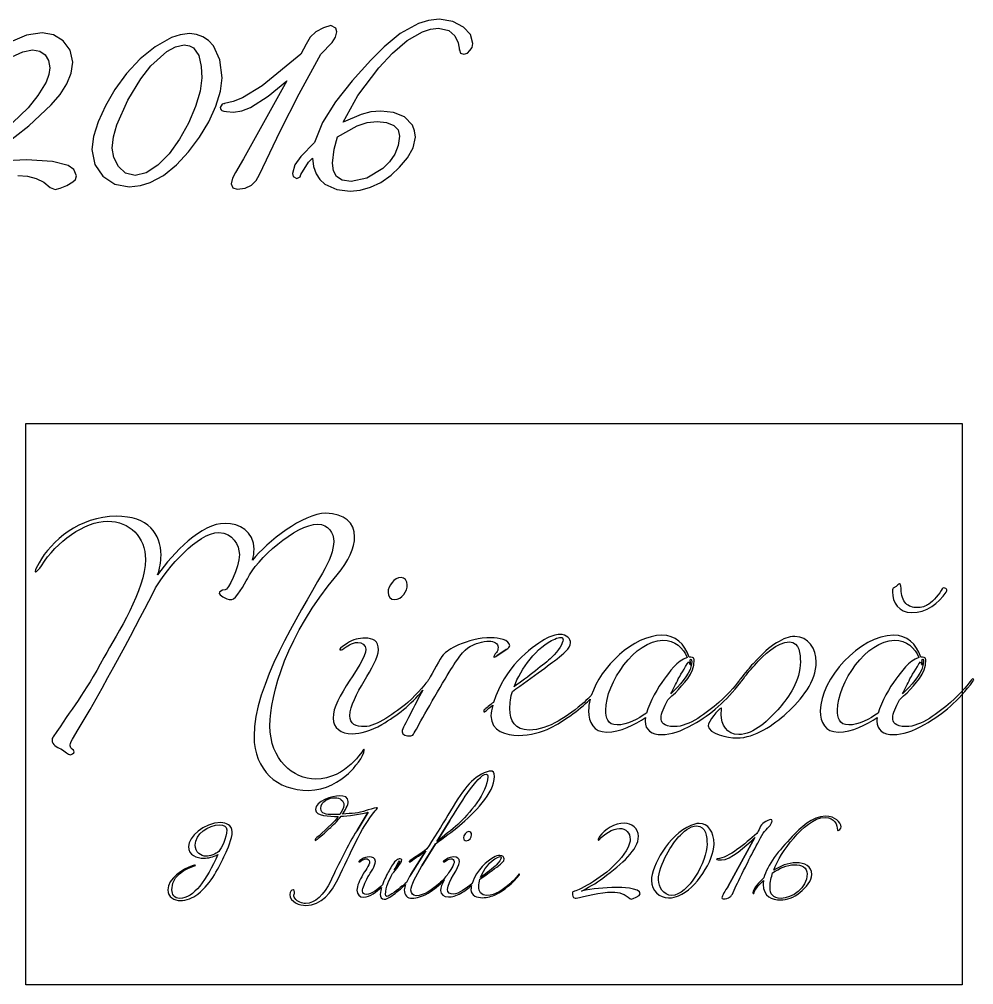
# Model space of a CAD drawing. Extents: x 22 to 207, y 150 to 255.
# Drawn here: x 101.6 to 152.4, y 181.3 to 232.8 of the extents above; entities that cross this region are included whole.
import ezdxf

# ---------------------------------------------------------------- set-up
doc = ezdxf.new("R2010")
doc.units = 0
doc.layers.add('Layer_1', color=7, linetype='CONTINUOUS')

msp = doc.modelspace()

# ---------------------------------------------------------------- linework, layer by layer
at = {"layer": 'Layer_1', "color": 7}
for points in [[(123.950676, 232.76909), (123.387335, 232.711762), (122.852657, 232.553562), (121.874799, 232.013372), (121.026479, 231.306162), (120.315965, 230.591237), (119.309444, 229.49046), (118.424743, 228.377006), (117.731867, 227.274576), (117.301368, 226.209077), (116.574866, 225.45832), (116.262325, 225.009079), (116.130036, 224.541649), (116.167518, 224.38731), (116.360442, 224.274861), (116.534077, 224.370772), (116.584786, 224.495898), (116.993789, 225.145782), (117.205455, 225.366818), (117.258925, 224.916476), (117.392317, 224.535586), (117.595165, 224.224702), (117.85534, 223.98437), (118.50026, 223.691674), (119.204161, 223.609545), (119.735535, 223.659154), (120.286199, 223.812392), (120.84072, 224.077526), (121.385322, 224.462827), (121.385322, 224.463377), (121.841728, 224.889465), (122.255139, 225.381703), (122.562716, 225.917482), (122.685088, 226.481376), (122.643194, 226.829192), (122.525234, 227.128503), (122.105759, 227.570576), (121.521471, 227.805396), (120.847886, 227.874848), (120.308799, 227.828547), (119.795064, 227.701214), (118.839257, 227.280638), (119.612063, 228.702773), (120.739848, 230.18885), (121.460285, 230.958346), (122.238603, 231.631381), (123.060466, 232.108182), (123.483799, 232.242127), (123.913745, 232.289532), (124.466062, 232.176533), (124.783562, 231.893207), (124.957747, 231.511767), (125.032714, 231.116546), (125.03161, 231.134735), (125.096654, 230.969923), (125.262019, 230.904879), (125.456597, 230.972677), (125.595504, 231.102215), (125.704645, 231.273092), (125.750947, 231.485859), (125.615347, 231.950535), (125.243827, 232.358984), (124.680486, 232.654437), (123.950676, 232.76909), (123.950676, 232.76909)], [(118.184964, 232.436155), (117.790846, 232.317644), (117.382397, 232.102119), (117.377986, 232.099912), (117.070409, 231.809974), (116.866458, 231.448927), (116.580928, 230.906533), (114.519383, 229.227531), (113.466564, 228.584812), (112.972675, 228.381415), (112.515715, 228.280543), (112.533907, 228.281093), (112.38563, 228.244715), (112.284758, 228.068876), (112.302948, 227.990605), (112.33216, 227.947608), (112.372953, 227.915088), (112.413742, 227.896345), (112.472171, 227.879257), (112.618243, 227.852248), (112.995273, 227.820278), (113.435694, 227.886975), (113.893202, 228.068876), (114.840743, 228.677418), (115.827968, 229.495972), (113.525543, 225.328233), (113.100005, 224.608897), (112.929678, 224.301319), (112.856919, 224.005869), (112.955036, 223.786484), (113.179931, 223.72034), (113.61098, 223.771049), (113.94998, 223.924841), (114.198575, 224.173436), (114.374414, 224.490386), (114.374964, 224.490936), (115.478498, 226.807695), (115.479048, 226.808799), (116.486672, 228.798686), (117.645877, 230.90543), (118.243945, 231.537675), (118.422539, 231.823755), (118.489236, 232.094951), (118.440177, 232.304414), (118.185517, 232.436155), (118.184964, 232.436155), (118.184964, 232.436155)], [(100.617734, 225.954414), (102.071289, 227.097083), (103.272937, 228.212742), (103.743125, 228.76947), (104.103619, 229.332814), (104.334578, 229.904424), (104.41616, 230.488711), (104.277253, 231.125365), (103.909041, 231.618151), (103.386489, 231.935651), (102.782356, 232.04865), (102.782356, 232.04865)], [(102.782356, 232.04865), (101.95884, 231.927935), (101.200368, 231.603269)], [(110.637726, 232.011718), (110.145491, 231.946674), (109.689635, 231.797847), (109.683019, 231.79509), (108.810998, 231.310574), (108.010082, 230.655731), (107.2924, 229.879066), (106.67063, 229.030746), (106.158549, 228.158724), (105.771047, 227.3082), (105.525756, 226.519961), (105.439766, 225.834249), (105.599619, 225.038295), (106.030669, 224.403295), (106.662361, 223.982716), (107.424141, 223.831132), (108.038745, 223.904444), (108.541453, 224.064848), (108.542006, 224.064848), (109.263547, 224.447942), (109.954771, 225.007425), (110.597487, 225.699203), (111.174059, 226.478619), (111.665743, 227.303238), (112.047734, 228.132816), (112.295229, 228.929874), (112.382873, 229.65748), (112.264362, 230.613838), (111.917647, 231.355772), (111.663536, 231.633585), (111.359817, 231.839187), (111.015859, 231.967621), (110.637726, 232.011718), (110.637726, 232.011718)], [(101.176116, 230.773688), (101.751034, 231.041029), (102.265316, 231.144658), (102.659437, 231.070795), (102.947721, 230.870152), (103.132379, 230.565329), (103.198524, 230.174519), (103.148915, 229.818434), (102.995676, 229.423763), (102.565177, 228.713799), (102.040422, 228.049033), (100.795226, 226.865574)], [(110.361016, 231.40373), (110.650404, 231.361286), (110.860967, 231.24608), (111.139331, 230.83267), (111.266661, 230.251137), (111.294223, 229.65748), (111.208233, 228.944205), (110.96625, 228.113524), (110.593629, 227.234336), (110.114072, 226.376646), (109.555689, 225.606047), (108.948801, 224.987032), (108.33089, 224.582991), (107.738333, 224.440226), (107.239483, 224.570314), (106.860797, 224.914269), (106.614956, 225.394931), (106.528416, 225.908112), (106.59401, 226.503976), (106.772052, 227.14945), (107.352482, 228.459686), (108.041502, 229.588025), (108.58445, 230.29303), (109.440486, 231.046541), (109.903508, 231.304509), (110.361016, 231.40373), (110.361016, 231.40373)], [(120.645039, 227.321981), (121.152158, 227.266857), (121.52974, 227.113068), (121.759046, 226.877148), (121.836767, 226.537047), (121.77062, 226.034892), (121.585411, 225.575177), (121.303189, 225.165075), (120.945453, 224.810643), (120.099336, 224.306281), (119.259835, 224.126584), (118.774766, 224.198794), (118.483174, 224.391718), (118.323871, 224.688825), (118.271507, 225.096173), (118.350882, 225.854645), (118.52341, 226.512796), (119.586705, 227.094326), (120.116975, 227.261895), (120.645039, 227.321981), (120.645039, 227.321981)], [(101.489205, 224.440226), (102.006245, 224.401091), (102.469267, 224.28313), (102.872757, 224.086895), (103.2101, 223.811289), (103.212305, 223.808534), (103.484053, 223.701597), (103.753048, 223.763884), (104.096453, 223.906098), (104.42498, 224.106188), (104.557822, 224.237379), (104.619007, 224.430303), (104.478447, 224.769853), (104.173624, 224.974905), (103.3468, 225.185468), (101.951124, 225.270355), (100.545525, 225.210273)]]:
    msp.add_lwpolyline(points, dxfattribs=at)
at = {"layer": 'Layer_1', "color": 1}
msp.add_lwpolyline([(101.911195, 211.223238), (151.826375, 211.223238), (151.826375, 181.30806), (101.911195, 181.30806), (101.911195, 211.223238)], close=True, dxfattribs=at)
at = {"layer": 'Layer_1', "color": 7}
for points in [[(117.905499, 206.436983), (117.905499, 206.436983)], [(121.918897, 203.018346), (121.918897, 203.018346)], [(148.491883, 202.683207), (148.491883, 202.683207)], [(126.734322, 199.800336), (126.734313, 199.800347)], [(130.379504, 199.97949), (130.379501, 199.979496)], [(130.424149, 199.822953), (130.424149, 199.822953)], [(148.178794, 199.934298), (148.178794, 199.934298)], [(127.024813, 198.839566), (127.516498, 199.174705)], [(135.872361, 199.666401), (135.872361, 199.666401)], [(148.223441, 199.666401), (148.223441, 199.666401)], [(137.391521, 198.66099), (137.39151, 198.660985)], [(149.743129, 198.66099), (149.743143, 198.660985)], [(136.497997, 197.007337), (136.296804, 196.806144)], [(148.849066, 197.007337), (148.647872, 196.806144)], [(126.452644, 192.529269), (126.452644, 192.529269)], [(126.686352, 192.697951), (126.686358, 192.697942)], [(118.412618, 191.276358), (118.412618, 191.276358)], [(118.646332, 191.378884), (118.646332, 191.378884)], [(120.170993, 190.499699), (119.572374, 189.527356)], [(112.314522, 189.947932), (112.314522, 189.94793)], [(123.82445, 188.938105), (124.526147, 190.060378)], [(133.833413, 189.919823), (133.833416, 189.91982)], [(137.811535, 189.901645), (137.811535, 189.901645)], [(141.633112, 190.116605), (141.633112, 190.116602)], [(144.55289, 190.284725), (144.552899, 190.284722)], [(112.25885, 189.826678), (112.25885, 189.826678)], [(125.53873, 189.471146), (125.53873, 189.471146)], [(137.670977, 189.770454), (137.670977, 189.770454)], [(140.782034, 189.153079), (139.35108, 186.562919)], [(123.235215, 188.442562), (122.440361, 187.179727)], [(123.029591, 187.638347), (123.758847, 188.816295)], [(121.840625, 187.909551), (121.840625, 187.909551)], [(127.198989, 188.133898), (127.198989, 188.133898)], [(142.878858, 187.703399), (142.878858, 187.703399)]]:
    msp.add_lwpolyline(points, close=True, dxfattribs=at)
for points in [[(117.905499, 206.436983), (116.721162, 206.436983), (114.776738, 204.917688), (113.994627, 203.934465)], [(119.447248, 205.185725), (119.447248, 205.923141), (118.911068, 206.436983), (117.905499, 206.436983)], [(106.732366, 206.28099), (104.765918, 206.28099), (103.268884, 204.940167), (102.620851, 203.800519)], [(102.754791, 203.643976), (103.536902, 204.917696), (105.03395, 206.012549), (106.285324, 206.012549)], [(106.285324, 206.012549), (107.447314, 206.012549), (108.29671, 205.163452), (108.29671, 203.979115)], [(109.123536, 204.202909), (109.123536, 205.342553), (108.453005, 206.28099), (106.732366, 206.28099)], [(112.542173, 205.901201), (111.268454, 205.901201), (109.771194, 204.336629), (108.944393, 203.152292)], [(114.083925, 204.515448), (114.083925, 205.476324), (113.301935, 205.901201), (112.542173, 205.901201)], [(113.72673, 202.951098), (114.195995, 203.979014), (116.318513, 205.856003), (117.480506, 205.856003)], [(117.480506, 205.856003), (118.0615, 205.856003), (118.32993, 205.364457), (118.32993, 204.939882)], [(108.833042, 202.459414), (109.481075, 203.532022), (111.067384, 205.409519), (112.207029, 205.409519)], [(112.207029, 205.409519), (112.966791, 205.409519), (113.2794, 204.716824), (113.301743, 204.247557)], [(118.32993, 204.939882), (118.32993, 204.492963), (118.106235, 203.889623), (117.726347, 203.24159)], [(118.508529, 203.152292), (119.134218, 203.889707), (119.447248, 204.604729), (119.447248, 205.185725)], [(113.994627, 203.934465), (114.061666, 204.157926), (114.083922, 204.33668), (114.083925, 204.515448)], [(102.620851, 203.800519), (102.486776, 203.554715), (102.419658, 203.420521), (102.419658, 203.353485)], [(108.29671, 203.979115), (108.29671, 202.325513), (106.799199, 200.068698), (106.08413, 198.750285)], [(108.944393, 203.152292), (109.056122, 203.487481), (109.123536, 203.845373), (109.123536, 204.202909)], [(113.301743, 204.247557), (113.301743, 203.487795), (112.676243, 202.348068), (112.542168, 202.348068)], [(102.419658, 203.353485), (102.419658, 203.331133), (102.419381, 203.308838), (102.4417, 203.308838)], [(102.4417, 203.308838), (102.486392, 203.308838), (102.620716, 203.442862), (102.754791, 203.643976)], [(112.899907, 201.833786), (113.101021, 201.833786), (113.615002, 202.705294), (113.72673, 202.951098)], [(117.726347, 203.24159), (116.430284, 200.962301), (114.083919, 197.27513), (114.083919, 194.548925)], [(114.933346, 195.107855), (114.933346, 196.761457), (115.827011, 200.001509), (118.508529, 203.152292)], [(121.918897, 203.018346), (121.56136, 203.018346), (121.226021, 202.549019), (121.226021, 202.236173)], [(122.254035, 202.615959), (122.254035, 202.83942), (122.097665, 203.018346), (121.918897, 203.018346)], [(104.408436, 194.39293), (106.017345, 197.052101), (108.006241, 200.828158), (108.833042, 202.459414)], [(112.542168, 202.348068), (112.341053, 202.348068), (112.229629, 202.258308), (112.229629, 202.168925)], [(121.583758, 201.833786), (121.96364, 201.833786), (122.254035, 202.303116), (122.254035, 202.615959)], [(148.156744, 202.437366), (148.112051, 202.415014), (148.111546, 202.32581), (148.111546, 202.25877)], [(148.111546, 202.25877), (148.111546, 201.677777), (148.469183, 201.141458), (149.139563, 201.141458)], [(148.491883, 202.683207), (148.44719, 202.683207), (148.424894, 202.593788), (148.156744, 202.437366)], [(148.581181, 202.370118), (148.581181, 202.437155), (148.581265, 202.683207), (148.491883, 202.683207)], [(148.827022, 201.63259), (148.6706, 201.789012), (148.581181, 202.079619), (148.581181, 202.370118)], [(150.77116, 202.414766), (150.637085, 202.168962), (150.301486, 201.744364), (150.055682, 201.587942)], [(150.860455, 202.459414), (150.815762, 202.459414), (150.793506, 202.459459), (150.77116, 202.414766)], [(151.017001, 202.348068), (151.017001, 202.415105), (150.927491, 202.459414), (150.860455, 202.459414)], [(150.972353, 202.236173), (151.017046, 202.303212), (151.017001, 202.325722), (151.017001, 202.348068)], [(112.229629, 202.168925), (112.229629, 202.101883), (112.520024, 201.833786), (112.899907, 201.833786)], [(121.226021, 202.236173), (121.226021, 201.990369), (121.360297, 201.833783), (121.583758, 201.833786)], [(149.139563, 201.141458), (149.944018, 201.141458), (150.570128, 201.632833), (150.972353, 202.236173)], [(149.430051, 201.409349), (149.206593, 201.409349), (148.983443, 201.476168), (148.827022, 201.63259)], [(150.055682, 201.587942), (149.89926, 201.476213), (149.653512, 201.409349), (149.430051, 201.409349)], [(119.997364, 199.778297), (119.684518, 199.778297), (119.349142, 199.710967), (119.058645, 199.509855)], [(120.712289, 199.152669), (120.712289, 199.644281), (120.444283, 199.778297), (119.997364, 199.778297)], [(126.734313, 199.800347), (126.063934, 199.800347), (125.505329, 199.644018), (124.991371, 199.420558)], [(127.717691, 199.375899), (127.717691, 199.688745), (127.091858, 199.800336), (126.734322, 199.800336)], [(129.575278, 199.711055), (128.793169, 199.24179), (127.452306, 198.258524), (126.848966, 196.359115)], [(127.943681, 197.185936), (128.301217, 198.146812), (129.150734, 199.331429), (130.11161, 199.733655)], [(130.379501, 199.979496), (130.15604, 199.979496), (129.888124, 199.889823), (129.575278, 199.711055)], [(130.558094, 199.689007), (130.558094, 199.510239), (130.334698, 199.152514), (129.932464, 198.750285)], [(130.11161, 199.733655), (130.245685, 199.800694), (130.357112, 199.82295), (130.424149, 199.822953)], [(130.960484, 199.532456), (130.960484, 199.733567), (130.759383, 199.97949), (130.379504, 199.97949)], [(130.424149, 199.822953), (130.513534, 199.822953), (130.558094, 199.77839), (130.558094, 199.689007)], [(135.827716, 199.934292), (134.297558, 199.934292), (132.564271, 198.25842), (132.063467, 196.727319)], [(137.280167, 198.77233), (137.034363, 199.487402), (136.542786, 199.934292), (135.827716, 199.934292)], [(142.916896, 199.867595), (142.55936, 199.867595), (142.313962, 199.755914), (141.93408, 199.532456)], [(144.056808, 198.504439), (144.056808, 199.219508), (143.631968, 199.867595), (142.916896, 199.867595)], [(148.178794, 199.934298), (146.36877, 199.934298), (144.268472, 197.588027), (144.268472, 195.912078)], [(149.631245, 198.772335), (149.385441, 199.487408), (148.893866, 199.934298), (148.178794, 199.934298)], [(118.656258, 199.197317), (118.656258, 199.174965), (118.656216, 199.152664), (118.700906, 199.152669)], [(119.058645, 199.509855), (118.92457, 199.42047), (118.656258, 199.242007), (118.656258, 199.197317)], [(118.700906, 199.152669), (118.723258, 199.152669), (118.745511, 199.152393), (118.790204, 199.174711)], [(118.790204, 199.174711), (119.058354, 199.353479), (119.281835, 199.554497), (119.617024, 199.554497)], [(120.042011, 199.197311), (120.042011, 198.817429), (119.460744, 197.945893), (119.19259, 197.543664)], [(119.617024, 199.554497), (119.818139, 199.554497), (120.042011, 199.398423), (120.042011, 199.197311)], [(124.991371, 199.420558), (124.566796, 199.24179), (124.298625, 199.040647), (124.164547, 198.884225)], [(124.656235, 198.235992), (124.835003, 198.504145), (125.237121, 199.174536), (125.617004, 199.353304)], [(125.617004, 199.353304), (125.840465, 199.465033), (126.287231, 199.621745), (126.622421, 199.621745)], [(126.622421, 199.621745), (126.868228, 199.621745), (127.092055, 199.510067), (127.092055, 199.286606)], [(127.092055, 199.286606), (127.092055, 199.197224), (127.069788, 199.085201), (127.00276, 199.018165)], [(127.516498, 199.174705), (127.650573, 199.264088), (127.717691, 199.308862), (127.717691, 199.375899)], [(130.245558, 198.683032), (130.536058, 198.928836), (130.960484, 199.21961), (130.960484, 199.532456)], [(132.83296, 195.934673), (132.83296, 197.409507), (134.397527, 199.666401), (135.872361, 199.666401)], [(135.872361, 199.666401), (136.520397, 199.666401), (136.967155, 199.264237), (137.168269, 198.75028)], [(141.93408, 199.532456), (141.531851, 199.286649), (141.240919, 199.018484), (140.682269, 198.415141)], [(140.772117, 198.347893), (141.263728, 198.884194), (141.956025, 199.577103), (142.626405, 199.577103)], [(142.626405, 199.577103), (143.162709, 199.577103), (143.207384, 198.884572), (143.207384, 198.527039)], [(145.184591, 195.934673), (145.184591, 197.409507), (146.748604, 199.666401), (148.223441, 199.666401)], [(148.223441, 199.666401), (148.871474, 199.666401), (149.318235, 199.264237), (149.519349, 198.75028)], [(106.08413, 198.750285), (104.989176, 196.739147), (104.385988, 196.046402), (103.380419, 194.526875)], [(119.19259, 195.644181), (119.19259, 196.672097), (120.712289, 198.370553), (120.712289, 199.152669)], [(124.164547, 198.884225), (124.03332, 198.752998), (123.566188, 197.88425), (123.399463, 197.574539)], [(127.00276, 199.018165), (126.913375, 198.906433), (126.868261, 198.817271), (126.868261, 198.794924)], [(126.868261, 198.794924), (126.868261, 198.772572), (126.868504, 198.772318), (126.890867, 198.772318)], [(126.890867, 198.772318), (126.913219, 198.772318), (126.957774, 198.794868), (127.024813, 198.839566)], [(127.854385, 196.940089), (128.859955, 197.655162), (130.200868, 198.638339), (130.245558, 198.683032)], [(129.932464, 198.750285), (129.597274, 198.415096), (128.658753, 197.699897), (127.943681, 197.185936)], [(137.168269, 198.75028), (136.654311, 198.571512), (136.207209, 197.968202), (135.939059, 197.58832)], [(137.548058, 198.616334), (137.548058, 198.772756), (137.391896, 198.77233), (137.280167, 198.77233)], [(137.324823, 198.61634), (137.347175, 198.638692), (137.369177, 198.66099), (137.391521, 198.66099)], [(137.39151, 198.660985), (137.413862, 198.660985), (137.414116, 198.571729), (137.414116, 198.527039)], [(149.519349, 198.75028), (149.005392, 198.571512), (148.558843, 197.968202), (148.290689, 197.58832)], [(149.899686, 198.61634), (149.899686, 198.772762), (149.742974, 198.772335), (149.631245, 198.772335)], [(149.675881, 198.61634), (149.698233, 198.638692), (149.720785, 198.66099), (149.743129, 198.66099)], [(149.743143, 198.660985), (149.765495, 198.660985), (149.765185, 198.571729), (149.765185, 198.527039)], [(122.823994, 195.085246), (123.136838, 195.666243), (124.298699, 197.699688), (124.656235, 198.235992)], [(137.414116, 198.527039), (137.414116, 197.968389), (136.900223, 197.43191), (136.497997, 197.007337)], [(136.542642, 196.873392), (136.967217, 197.320313), (137.548058, 197.878916), (137.548058, 198.616334)], [(136.69919, 197.610367), (136.74388, 197.677406), (137.056455, 198.236539), (137.25757, 198.527039)], [(137.25757, 198.527039), (137.279922, 198.482346), (137.324521, 198.347893), (137.346868, 198.347893)], [(137.369474, 198.370499), (137.369474, 198.459884), (137.347178, 198.549301), (137.324823, 198.61634)], [(137.346868, 198.347893), (137.36922, 198.347893), (137.369474, 198.348136), (137.369474, 198.370499)], [(140.682269, 198.415141), (140.491108, 198.202743), (140.275846, 197.943457), (140.005926, 197.592728)], [(140.079239, 197.499022), (140.325043, 197.834212), (140.48162, 198.035047), (140.772117, 198.347893)], [(143.207384, 198.527039), (143.207384, 197.52147), (142.581938, 196.627523), (142.112673, 196.091219)], [(142.470412, 195.778127), (143.274867, 196.493199), (144.056808, 197.49887), (144.056808, 198.504439)], [(149.765185, 198.527039), (149.765185, 197.968389), (149.251292, 197.43191), (148.849066, 197.007337)], [(148.893719, 196.873398), (149.318291, 197.320319), (149.899689, 197.878921), (149.899686, 198.61634)], [(149.050259, 197.610367), (149.094949, 197.677406), (149.408078, 198.236539), (149.609192, 198.527039)], [(149.609192, 198.527039), (149.631544, 198.482346), (149.676141, 198.347893), (149.698487, 198.347893)], [(149.720529, 198.370499), (149.720529, 198.459884), (149.698233, 198.549301), (149.675881, 198.61634)], [(149.698487, 198.347893), (149.720839, 198.347893), (149.720529, 198.348136), (149.720529, 198.370499)], [(136.296804, 196.806144), (136.430879, 197.051948), (136.565112, 197.342217), (136.69919, 197.610367)], [(148.647872, 196.806144), (148.781948, 197.051948), (148.916181, 197.342217), (149.050259, 197.610367)], [(152.402204, 197.610373), (152.379852, 197.610373), (152.357602, 197.610655), (152.312909, 197.543675)], [(152.446855, 197.565725), (152.446855, 197.588077), (152.424531, 197.610373), (152.402204, 197.610373)], [(119.19259, 197.543664), (118.656289, 196.716863), (118.298519, 196.091227), (118.298519, 195.51023)], [(123.371353, 197.54367), (123.281971, 197.409594), (122.857635, 196.873067), (122.276639, 196.35911)], [(123.399463, 197.574539), (123.390347, 197.564944), (123.383178, 197.561416), (123.371353, 197.54367)], [(135.939059, 197.58832), (135.626215, 197.163748), (135.179658, 196.403814), (135.00089, 195.778127)], [(137.480802, 195.175103), (138.489196, 195.76699), (139.21841, 196.383214), (140.026314, 197.440049)], [(139.961279, 197.54367), (139.871896, 197.409594), (139.447558, 196.873067), (138.866567, 196.35911)], [(140.005926, 197.592728), (139.993395, 197.583246), (139.97999, 197.571759), (139.961279, 197.54367)], [(140.026314, 197.440049), (140.027443, 197.440613), (140.029136, 197.443746), (140.03018, 197.444452)], [(140.03018, 197.444452), (140.043501, 197.453398), (140.058544, 197.467989), (140.079239, 197.499022)], [(148.290689, 197.58832), (147.977846, 197.163748), (147.530738, 196.403814), (147.35197, 195.778127)], [(149.832447, 195.175103), (150.860362, 195.778443), (151.598012, 196.404073), (152.424813, 197.499028)], [(152.312909, 197.543675), (152.223526, 197.4096), (151.798638, 196.873073), (151.217644, 196.359115)], [(152.424813, 197.499028), (152.447165, 197.543718), (152.446855, 197.543379), (152.446855, 197.565725)], [(120.890885, 195.175091), (121.751494, 195.680235), (122.408425, 196.204717), (123.08472, 197.003474)], [(123.08472, 197.003474), (122.850656, 196.578269), (122.618765, 196.15094), (122.39901, 195.711427)], [(127.72044, 196.023971), (127.72044, 196.314471), (127.765, 196.649593), (127.854385, 196.940089)], [(132.063467, 196.727319), (131.94444, 196.607177), (131.814962, 196.482559), (131.675412, 196.35911)], [(136.140255, 196.493055), (136.319023, 196.671823), (136.408566, 196.739317), (136.542642, 196.873392)], [(148.491883, 196.493061), (148.670651, 196.671829), (148.759641, 196.739322), (148.893719, 196.873398)], [(122.276639, 196.35911), (121.628606, 195.800462), (120.578104, 195.063202), (119.974764, 195.063202)], [(126.848966, 196.359115), (126.670198, 196.22504), (126.446667, 196.046111), (126.357284, 195.956728)], [(126.357284, 195.845381), (126.379636, 195.845381), (126.647897, 196.09084), (126.804318, 196.202569)], [(126.804318, 196.202569), (126.759626, 196.001458), (126.71502, 195.822955), (126.71502, 195.644187)], [(131.675412, 196.35911), (130.870957, 195.666387), (129.798719, 194.884609), (128.748457, 194.884609)], [(129.887816, 194.995959), (130.599502, 195.359371), (131.340276, 195.889447), (132.002279, 196.525581)], [(132.002279, 196.525581), (131.94829, 196.315317), (131.916842, 196.108753), (131.916842, 195.912078)], [(135.782516, 195.532286), (135.782516, 195.778093), (135.939141, 196.113173), (136.140255, 196.493055)], [(138.866567, 196.35911), (138.218528, 195.800462), (137.280102, 195.063202), (136.497994, 195.063202)], [(142.112673, 196.091219), (141.531676, 195.420839), (140.727148, 194.638765), (139.922693, 194.638765)], [(148.134146, 195.532292), (148.134146, 195.778099), (148.290768, 196.113178), (148.491883, 196.493061)], [(151.217644, 196.359115), (150.569611, 195.800468), (149.63118, 195.063207), (148.849072, 195.063207)], [(119.974764, 195.063202), (119.505499, 195.063202), (119.19259, 195.19726), (119.19259, 195.644181)], [(122.39901, 195.711427), (122.175552, 195.264508), (121.974573, 194.951176), (121.974573, 194.794755)], [(126.357284, 195.956728), (126.334932, 195.934376), (126.334678, 195.912377), (126.334678, 195.890031)], [(126.334678, 195.890031), (126.334678, 195.867679), (126.334921, 195.845386), (126.357284, 195.845381)], [(126.71502, 195.644187), (126.71502, 194.817386), (127.519142, 194.594123), (128.189522, 194.594123)], [(128.748457, 194.884609), (127.988695, 194.884609), (127.72044, 195.375938), (127.72044, 196.023971)], [(131.916842, 195.912078), (131.916842, 195.286391), (132.184885, 194.772716), (132.877608, 194.772716)], [(133.436541, 195.1525), (132.922583, 195.1525), (132.83296, 195.55479), (132.83296, 195.934673)], [(132.877608, 194.772716), (133.615026, 194.772716), (134.375246, 195.175012), (134.956242, 195.554892)], [(135.00089, 195.778127), (134.553968, 195.48763), (133.972845, 195.1525), (133.436541, 195.1525)], [(134.956242, 195.554892), (134.93389, 195.487856), (134.933636, 195.420738), (134.933636, 195.353699)], [(138.983974, 196.046571), (138.849899, 196.046571), (138.291649, 195.308964), (138.291649, 195.107849)], [(139.00658, 196.001921), (139.00658, 196.046611), (138.983974, 196.046571), (138.983974, 196.046571)], [(138.983974, 195.711432), (138.983974, 195.867854), (139.00658, 195.934882), (139.00658, 196.001921)], [(139.922693, 194.638765), (139.27466, 194.638765), (138.983974, 195.175131), (138.983974, 195.711432)], [(139.810798, 194.459621), (140.816367, 194.459621), (141.777686, 195.174787), (142.470412, 195.778127)], [(144.268472, 195.912078), (144.268472, 195.286391), (144.536518, 194.772716), (145.229241, 194.772716)], [(145.787621, 195.1525), (145.273663, 195.1525), (145.184591, 195.55479), (145.184591, 195.934673)], [(145.229241, 194.772716), (145.96666, 194.772716), (146.726326, 195.175012), (147.307323, 195.554892)], [(147.35197, 195.778127), (146.905049, 195.48763), (146.323925, 195.1525), (145.787621, 195.1525)], [(147.307323, 195.554892), (147.284971, 195.487856), (147.285281, 195.420738), (147.285281, 195.353699)], [(117.369167, 192.269648), (116.162483, 192.269648), (114.933346, 193.297831), (114.933346, 195.107855)], [(118.298519, 195.51023), (118.298519, 194.996275), (118.700846, 194.68341), (119.326536, 194.68341)], [(119.326536, 194.68341), (119.751108, 194.68341), (120.309891, 194.839905), (120.890885, 195.175091)], [(122.37696, 194.571511), (122.578074, 194.571511), (122.578193, 194.638327), (122.823994, 195.085246)], [(134.933636, 195.353699), (134.933636, 194.884434), (135.269057, 194.63877), (135.827708, 194.63877)], [(136.497994, 195.063202), (135.872305, 195.063202), (135.782516, 195.308828), (135.782516, 195.532286)], [(135.827708, 194.63877), (136.274627, 194.63877), (136.855115, 194.81757), (137.480802, 195.175103)], [(138.291649, 195.107849), (138.314001, 194.683274), (139.34153, 194.459621), (139.810798, 194.459621)], [(147.285281, 195.353699), (147.285281, 194.884434), (147.620152, 194.63877), (148.178802, 194.63877)], [(148.849072, 195.063207), (148.223385, 195.063207), (148.134146, 195.308834), (148.134146, 195.532292)], [(148.178802, 194.63877), (148.625721, 194.63877), (149.20676, 194.81757), (149.832447, 195.175103)], [(103.380419, 194.526875), (103.335726, 194.459839), (103.313171, 194.415321), (103.313171, 194.348282)], [(114.083919, 194.548925), (114.083919, 192.738898), (115.312873, 191.666618), (116.988821, 191.666618)], [(121.974573, 194.794755), (121.974573, 194.59364), (122.242885, 194.571511), (122.37696, 194.571511)], [(128.189522, 194.594123), (128.792862, 194.594123), (129.418548, 194.772499), (129.887816, 194.995959)], [(103.313171, 194.348282), (103.313171, 194.102478), (103.559348, 193.968033), (103.782808, 193.878647)], [(104.27449, 194.03519), (104.27449, 194.102229), (104.296701, 194.214161), (104.408436, 194.39293)], [(104.497734, 193.722652), (104.497734, 193.856727), (104.27449, 193.878769), (104.27449, 194.03519)], [(103.782808, 193.878647), (104.028613, 193.744569), (104.185108, 193.566106), (104.27449, 193.566106)], [(104.27449, 193.566106), (104.341529, 193.566106), (104.497734, 193.655615), (104.497734, 193.722652)], [(119.938933, 193.856597), (119.89424, 193.856597), (119.022769, 192.269648), (117.369167, 192.269648)], [(119.112103, 192.560139), (119.424947, 192.850636), (119.960974, 193.499106), (119.960974, 193.81195)], [(119.960974, 193.81195), (119.960974, 193.834302), (119.961251, 193.856597), (119.938933, 193.856597)], [(116.988821, 191.666618), (117.927354, 191.666618), (118.642838, 192.157913), (119.112103, 192.560139)], [(126.508868, 192.66046), (125.657813, 192.351836), (125.189931, 191.65026), (124.413699, 190.340947)], [(124.526147, 190.060378), (124.946994, 190.752443), (126.022441, 192.529272), (126.452644, 192.529269)], [(126.452644, 192.529269), (126.518108, 192.529269), (126.54635, 192.473415), (126.54635, 192.379892)], [(126.686358, 192.697942), (126.667647, 192.697942), (126.574333, 192.688516), (126.508868, 192.66046)], [(126.901327, 192.408013), (126.901327, 192.613761), (126.817284, 192.697951), (126.686352, 192.697951)], [(126.54635, 192.379892), (126.54635, 191.575601), (125.507857, 190.359793), (124.946723, 189.854774)], [(125.031054, 189.789188), (125.788584, 190.434492), (126.901327, 191.510199), (126.901327, 192.408013)], [(118.646332, 191.378884), (118.272244, 191.378884), (117.355939, 191.098518), (117.355936, 190.640257)], [(117.645877, 190.696479), (117.645877, 191.107979), (118.103994, 191.276358), (118.412618, 191.276358)], [(118.412618, 191.276358), (118.665128, 191.276358), (118.870676, 191.117128), (118.870676, 190.873971)], [(119.104393, 191.079576), (119.104393, 191.30403), (118.898842, 191.378884), (118.646332, 191.378884)], [(118.805082, 190.397171), (118.926661, 190.593569), (119.104393, 190.892533), (119.104393, 191.079576)], [(117.355936, 190.640257), (117.355936, 190.294227), (118.085052, 190.284705), (118.571368, 190.275352)], [(118.281427, 190.378428), (117.935395, 190.378428), (117.645877, 190.415913), (117.645877, 190.696479)], [(118.543256, 186.908532), (119.263377, 188.367479), (119.740426, 189.611385), (120.544717, 190.574663)], [(118.870676, 190.873971), (118.870676, 190.714984), (118.758578, 190.556138), (118.655702, 190.387798)], [(118.730669, 190.294095), (118.983179, 190.294095), (119.881071, 190.406177), (120.170993, 190.499699)], [(120.067917, 190.593403), (119.65642, 190.434413), (119.300749, 190.443932), (118.805082, 190.397171)], [(120.619684, 190.733964), (120.507458, 190.733964), (120.133381, 190.612106), (120.067917, 190.593403)], [(120.544717, 190.574663), (120.582126, 190.612072), (120.657166, 190.696535), (120.657166, 190.724594)], [(120.657166, 190.724594), (120.657166, 190.733935), (120.647739, 190.733964), (120.619684, 190.733964)], [(112.314522, 189.94793), (111.369946, 189.94793), (110.59418, 189.181278), (110.59418, 188.666906)], [(112.922513, 189.461759), (112.922513, 189.817145), (112.576384, 189.947932), (112.314522, 189.947932)], [(118.571368, 190.275352), (118.421731, 190.041548), (117.692215, 189.358824), (117.430352, 189.153076)], [(118.169532, 189.695476), (118.225646, 189.751588), (118.552976, 190.050935), (118.730669, 190.294095)], [(118.655702, 190.387798), (118.534124, 190.387798), (118.403006, 190.378428), (118.281427, 190.378428)], [(124.413699, 190.340947), (124.161186, 189.910747), (123.553305, 188.965937), (123.300795, 188.545088)], [(133.833416, 189.91982), (133.300337, 189.91982), (132.786103, 189.583375), (132.505537, 189.199933)], [(134.572592, 189.218679), (134.572592, 189.639528), (134.207501, 189.919823), (133.833413, 189.919823)], [(137.811535, 189.901645), (137.652548, 189.901645), (137.511931, 189.85468), (137.362297, 189.798566)], [(138.606389, 188.798111), (138.606389, 189.480824), (138.288499, 189.901645), (137.811535, 189.901645)], [(141.268758, 189.957299), (141.072362, 189.845074), (140.997342, 189.489629), (140.885113, 189.36805)], [(141.633112, 190.116602), (141.548942, 190.116602), (141.409042, 190.032119), (141.268758, 189.957299)], [(141.2875, 189.480502), (141.549363, 189.704953), (141.698706, 189.929393), (141.698706, 190.032269)], [(141.698706, 190.032269), (141.698706, 190.07903), (141.689224, 190.116605), (141.633112, 190.116605)], [(144.552899, 190.284722), (143.823425, 190.284722), (143.206535, 189.658206), (142.776332, 189.2093)], [(142.860113, 189.124964), (143.327724, 189.658039), (143.898202, 190.219128), (144.534153, 190.219128)], [(144.534153, 190.219128), (145.057879, 190.219128), (145.160941, 189.807956), (145.188996, 189.546093)], [(145.375856, 189.723588), (145.375856, 189.966745), (145.05791, 190.284725), (144.55289, 190.284725)], [(110.939792, 188.751259), (110.939792, 189.340449), (111.650955, 189.826678), (112.25885, 189.826678)], [(112.632575, 189.564852), (112.632575, 189.106591), (112.324224, 188.592157), (112.211996, 188.414467)], [(112.25885, 189.826678), (112.473952, 189.826678), (112.632575, 189.751895), (112.632575, 189.564852)], [(112.548789, 188.264522), (112.670367, 188.507679), (112.922513, 189.115727), (112.922513, 189.461759)], [(117.458465, 189.069296), (117.710974, 189.265694), (117.973136, 189.527136), (118.169532, 189.695476)], [(119.572374, 189.527356), (119.09541, 188.779177), (118.581032, 187.722065), (118.169532, 186.852307)], [(123.758847, 188.816295), (124.18905, 189.134269), (124.666319, 189.480567), (125.031054, 189.789188)], [(124.946723, 189.854774), (124.638099, 189.583558), (124.179835, 189.20932), (123.82445, 188.938105)], [(125.53873, 189.471146), (125.389092, 189.471146), (125.248789, 189.274652), (125.248789, 189.143723)], [(125.679287, 189.303024), (125.679287, 189.396546), (125.613547, 189.471146), (125.53873, 189.471146)], [(132.505535, 189.050556), (132.692577, 189.303066), (133.216201, 189.639255), (133.571587, 189.639255)], [(133.571587, 189.639255), (133.917619, 189.639255), (134.132724, 189.387256), (134.132724, 189.059929)], [(137.362297, 189.798566), (136.193268, 189.302899), (135.267677, 187.628574), (135.267677, 186.861691)], [(136.708004, 189.181205), (136.969867, 189.452418), (137.315595, 189.770454), (137.670977, 189.770454)], [(137.670977, 189.770454), (138.194703, 189.770454), (138.232114, 189.172199), (138.232114, 188.798111)], [(140.183416, 187.395255), (140.389164, 187.797402), (140.969523, 188.984832), (141.2875, 189.480502)], [(145.188996, 189.546093), (145.188996, 189.527382), (145.198394, 189.517984), (145.217106, 189.517984)], [(145.217106, 189.517984), (145.27322, 189.517984), (145.375856, 189.630065), (145.375856, 189.723588)], [(117.430352, 189.153076), (117.374238, 189.106315), (117.337197, 189.050497), (117.337197, 189.022438)], [(117.337197, 189.022438), (117.337197, 189.013097), (117.337225, 188.994329), (117.346566, 188.994329)], [(117.346566, 188.994329), (117.365278, 188.994329), (117.421056, 189.04124), (117.458465, 189.069296)], [(125.248789, 189.143723), (125.248789, 189.040848), (125.305196, 188.975603), (125.398719, 188.975603)], [(125.398719, 188.975603), (125.557706, 188.975603), (125.679287, 189.172092), (125.679287, 189.303024)], [(132.505537, 189.199933), (132.44007, 189.115763), (132.421201, 189.059872), (132.421201, 189.031814)], [(132.421201, 189.031814), (132.421201, 189.013102), (132.430599, 189.013074), (132.44931, 189.013074)], [(132.44931, 189.013074), (132.458652, 189.013074), (132.486829, 189.0225), (132.505535, 189.050556)], [(132.683027, 186.992871), (133.721122, 187.778459), (134.572592, 188.489205), (134.572592, 189.218679)], [(134.132724, 189.059929), (134.132724, 188.928997), (134.095095, 188.788436), (134.020275, 188.638799)], [(135.641952, 186.899176), (135.641952, 187.71282), (136.427439, 188.881934), (136.708004, 189.181205)], [(140.885113, 189.36805), (140.239812, 188.816269), (139.417058, 188.07753), (138.771754, 188.012063)], [(139.005468, 187.956392), (139.501138, 187.956392), (140.267662, 188.666765), (140.782034, 189.153079)], [(142.776332, 189.2093), (142.065561, 188.470474), (141.429382, 187.675595), (141.261042, 187.002235)], [(141.784691, 187.404622), (141.990439, 187.947053), (142.336387, 188.526424), (142.860113, 189.124964)], [(110.59418, 188.666906), (110.59418, 188.208645), (111.033684, 188.049545), (111.407773, 188.049545)], [(111.519671, 188.152638), (111.257808, 188.152638), (110.939792, 188.367818), (110.939792, 188.751259)], [(112.211996, 188.414467), (112.043656, 188.274182), (111.725422, 188.152638), (111.519671, 188.152638)], [(122.402879, 187.862683), (122.524458, 187.9375), (122.879832, 188.190052), (123.235215, 188.442562)], [(123.300795, 188.545088), (122.945409, 188.283225), (122.64624, 188.08686), (122.515314, 188.00269)], [(134.020275, 188.638799), (133.496552, 187.619407), (132.346265, 186.861937), (131.523269, 186.431734)], [(138.232114, 188.798111), (138.232114, 187.881592), (137.23156, 186.066841), (136.343099, 186.066841)], [(136.717374, 186.048098), (137.643243, 186.403484), (138.606389, 187.947059), (138.606389, 188.798111)], [(112.155772, 188.245777), (111.547879, 186.889702), (110.865025, 185.908074), (110.126199, 185.908074)], [(111.080352, 186.132421), (111.865938, 186.759019), (112.184053, 187.553754), (112.548789, 188.264522)], [(111.407773, 188.049545), (111.632227, 188.049545), (111.903262, 188.114845), (112.155772, 188.245777)], [(119.830356, 188.00269), (119.774242, 187.965282), (119.661686, 187.890758), (119.661686, 187.872052)], [(119.661686, 187.872052), (119.661686, 187.862711), (119.661714, 187.853313), (119.680426, 187.853313)], [(119.680426, 187.853313), (119.689767, 187.853313), (119.699222, 187.853341), (119.71791, 187.862683)], [(119.71791, 187.862683), (119.895603, 187.984261), (119.989273, 188.021433), (120.073443, 188.021433)], [(120.222823, 188.115139), (120.091891, 188.115139), (119.942582, 188.07751), (119.830356, 188.00269)], [(120.241562, 187.862683), (120.241562, 187.675637), (119.9702, 187.329362), (119.88603, 187.179727)], [(120.073443, 188.021433), (120.120204, 188.021433), (120.241562, 187.974908), (120.241562, 187.862683)], [(120.157229, 187.04909), (120.306863, 187.301599), (120.550243, 187.610204), (120.550243, 187.881425)], [(120.550243, 187.881425), (120.550243, 188.059115), (120.37246, 188.115139), (120.222823, 188.115139)], [(121.710001, 187.974578), (121.522958, 187.824941), (121.391728, 187.591631), (121.279502, 187.385882)], [(121.466915, 187.226579), (121.635255, 187.422978), (121.953088, 187.797419), (121.953088, 187.965759)], [(121.840625, 187.909551), (121.840625, 187.713156), (121.672282, 187.553759), (121.560057, 187.422831)], [(121.560057, 187.422831), (121.569398, 187.450884), (121.803216, 187.909551), (121.840625, 187.909551)], [(121.868751, 188.021433), (121.812637, 188.021433), (121.73806, 187.993295), (121.710001, 187.974578)], [(121.953088, 187.965759), (121.953088, 188.003167), (121.915513, 188.021433), (121.868751, 188.021433)], [(122.347191, 187.872052), (122.347191, 187.862711), (122.346627, 187.853313), (122.365395, 187.853313)], [(122.515314, 188.00269), (122.4592, 187.965282), (122.347191, 187.890758), (122.347191, 187.872052)], [(122.365395, 187.853313), (122.374736, 187.853313), (122.384191, 187.853341), (122.402879, 187.862683)], [(124.342045, 188.002693), (124.285931, 187.965285), (124.173369, 187.890761), (124.173375, 187.872055)], [(124.173375, 187.872055), (124.173375, 187.862714), (124.173403, 187.853316), (124.192115, 187.853316)], [(124.192115, 187.853316), (124.201456, 187.853316), (124.210911, 187.853344), (124.229597, 187.862685)], [(124.229597, 187.862685), (124.341822, 187.937503), (124.435481, 188.021435), (124.575762, 188.021435)], [(124.734512, 188.115142), (124.603581, 188.115142), (124.463624, 188.086869), (124.342045, 188.002693)], [(124.397719, 186.384877), (124.397719, 186.815079), (125.03382, 187.525986), (125.03382, 187.853316)], [(124.753251, 187.872055), (124.753251, 187.715927), (124.5207, 187.364529), (124.405985, 187.192408)], [(124.575762, 188.021435), (124.659932, 188.021435), (124.753251, 187.956225), (124.753251, 187.872055)], [(125.03382, 187.853316), (125.03382, 188.059064), (124.921555, 188.115142), (124.734512, 188.115142)], [(126.843468, 188.087024), (126.519181, 187.892451), (125.965966, 187.485656), (125.710171, 186.705128)], [(126.161049, 187.030364), (126.310686, 187.432511), (126.665651, 187.928074), (127.067798, 188.096413)], [(127.180261, 188.199473), (127.086738, 188.199473), (126.9744, 188.161844), (126.843468, 188.087024)], [(127.255214, 188.077674), (127.255214, 188.002854), (127.161725, 187.853547), (126.993385, 187.685207)], [(127.067798, 188.096413), (127.123912, 188.124466), (127.170931, 188.133898), (127.198989, 188.133898)], [(127.124037, 187.657075), (127.245615, 187.759951), (127.423347, 187.881129), (127.423347, 188.01206)], [(127.423347, 188.01206), (127.423347, 188.09623), (127.339251, 188.199473), (127.180261, 188.199473)], [(127.198989, 188.133898), (127.236398, 188.133898), (127.255214, 188.115074), (127.255214, 188.077674)], [(138.771754, 188.012063), (138.743701, 188.012063), (138.734272, 188.002693), (138.734269, 187.993323)], [(138.734269, 187.993323), (138.734269, 187.983982), (138.893242, 187.956392), (139.005468, 187.956392)], [(110.837266, 187.657081), (110.257429, 187.460685), (109.490645, 186.983363), (109.490645, 186.356765)], [(109.70562, 186.356762), (109.70562, 187.413563), (110.958534, 187.610336), (110.958534, 187.666451)], [(110.91168, 187.67582), (110.892968, 187.67582), (110.865325, 187.666451), (110.837266, 187.657081)], [(110.958534, 187.666451), (110.958534, 187.675792), (110.949108, 187.67582), (110.91168, 187.67582)], [(121.279502, 187.385882), (121.18598, 187.20819), (121.027393, 186.908546), (120.92452, 186.63733)], [(122.449711, 186.338028), (122.449711, 186.609246), (122.720966, 187.105269), (123.029591, 187.638347)], [(126.123581, 186.927268), (126.544431, 187.22654), (127.105331, 187.638372), (127.124037, 187.657075)], [(126.993385, 187.685207), (126.853101, 187.544923), (126.460321, 187.245465), (126.161049, 187.030364)], [(139.622279, 186.216757), (139.771913, 186.56279), (139.902847, 186.834124), (140.183416, 187.395255)], [(141.728472, 187.264081), (142.102561, 187.516591), (142.486064, 187.703399), (142.878858, 187.703399)], [(142.981931, 187.806458), (142.542376, 187.806458), (142.130724, 187.629076), (141.784691, 187.404622)], [(142.878858, 187.703399), (143.281005, 187.703399), (143.571186, 187.544553), (143.571186, 187.217226)], [(143.823636, 187.189097), (143.823636, 187.638006), (143.430837, 187.806458), (142.981931, 187.806458)], [(118.169532, 186.852307), (117.795444, 186.076072), (117.346657, 185.636878), (116.832284, 185.636878)], [(116.850473, 185.533802), (117.67347, 185.533802), (118.225279, 186.263228), (118.543256, 186.908532)], [(119.88603, 187.179727), (119.71769, 186.871103), (119.56853, 186.571829), (119.56853, 186.338019)], [(119.867841, 186.291168), (119.867841, 186.450158), (119.988889, 186.759168), (120.157229, 187.04909)], [(121.09264, 186.123048), (121.09264, 186.515842), (121.289222, 186.899252), (121.466915, 187.226579)], [(122.440361, 187.179727), (122.358269, 187.039686), (122.269679, 186.89974), (122.202236, 186.759702)], [(123.357033, 186.188642), (123.695739, 186.387448), (123.959072, 186.595818), (124.224646, 186.897505)], [(124.394951, 187.179736), (124.357542, 187.123622), (124.180047, 186.899295), (123.93689, 186.684193)], [(124.224646, 186.897505), (124.101428, 186.683671), (124.024003, 186.500616), (124.024003, 186.32865)], [(124.405985, 187.192408), (124.402288, 187.188457), (124.399692, 187.18682), (124.394951, 187.179736)], [(126.067357, 186.544171), (126.067357, 186.665753), (126.086181, 186.80569), (126.123581, 186.927268)], [(126.974659, 186.113675), (127.414215, 186.338129), (127.881538, 186.712077), (128.227571, 187.160985)], [(128.180716, 187.179725), (128.143308, 187.12361), (127.965815, 186.899283), (127.722658, 186.684182)], [(128.218201, 187.207834), (128.208859, 187.207834), (128.199405, 187.207772), (128.180716, 187.179725)], [(128.23694, 187.189094), (128.23694, 187.198436), (128.227571, 187.207834), (128.218201, 187.207834)], [(128.227571, 187.160985), (128.236912, 187.179696), (128.23694, 187.179753), (128.23694, 187.189094)], [(131.532641, 186.300543), (131.785151, 186.412769), (132.355697, 186.740361), (132.683027, 186.992871)], [(135.267677, 186.861691), (135.267677, 186.328613), (135.688682, 185.936203), (136.184349, 185.936203)], [(136.343099, 186.066841), (135.903544, 186.066841), (135.641952, 186.525088), (135.641952, 186.899176)], [(141.261042, 187.002235), (141.036588, 186.796487), (140.681162, 186.441189), (140.681162, 186.207382)], [(140.737381, 186.207382), (140.793495, 186.41313), (141.111362, 186.749449), (141.242294, 186.861674)], [(141.242294, 186.861674), (141.232952, 186.786857), (141.223554, 186.712161), (141.223554, 186.646703)], [(141.588465, 186.48797), (141.588465, 186.815297), (141.663008, 187.020918), (141.728472, 187.264081)], [(143.571186, 187.217226), (143.571186, 186.450344), (142.748198, 185.908091), (142.177714, 185.908091)], [(143.196903, 186.235494), (143.496174, 186.488004), (143.823636, 186.86177), (143.823636, 187.189097)], [(109.490645, 186.356765), (109.490645, 185.973323), (109.826984, 185.795628), (110.154311, 185.795628)], [(110.126199, 185.908074), (109.826927, 185.908074), (109.70562, 186.132308), (109.70562, 186.356762)], [(116.177438, 186.356765), (116.05586, 186.356765), (115.990576, 186.253982), (115.990576, 186.123051)], [(116.243035, 186.235497), (116.243035, 186.329017), (116.214841, 186.356765), (116.177438, 186.356765)], [(119.56853, 186.338019), (119.56853, 186.122918), (119.708391, 185.973668), (119.914142, 185.973668)], [(120.073443, 186.113675), (119.951864, 186.113675), (119.867841, 186.178942), (119.867841, 186.291168)], [(119.914142, 185.973668), (120.288231, 185.973668), (120.615803, 186.272868), (120.877666, 186.497323)], [(120.92452, 186.63733), (120.709419, 186.403526), (120.344655, 186.113675), (120.073443, 186.113675)], [(120.877666, 186.497323), (120.849613, 186.394447), (120.812072, 186.253979), (120.812072, 186.123048)], [(121.962458, 186.553547), (121.775412, 186.403913), (121.317241, 186.010599), (121.167604, 186.010599)], [(121.429433, 186.048081), (121.636491, 186.196905), (121.929082, 186.442354), (122.160343, 186.654969)], [(122.202236, 186.759702), (122.127814, 186.691523), (122.04479, 186.619415), (121.962458, 186.553547)], [(122.160343, 186.654969), (122.122827, 186.558695), (122.094199, 186.462406), (122.094199, 186.366132)], [(122.094199, 186.366132), (122.094199, 186.06686), (122.253482, 185.917443), (122.524698, 185.917443)], [(122.72091, 186.04809), (122.55257, 186.04809), (122.449711, 186.188396), (122.449711, 186.338028)], [(123.93689, 186.684193), (123.60956, 186.403628), (123.151113, 186.04809), (122.72091, 186.04809)], [(124.024003, 186.32865), (124.024003, 186.113548), (124.192089, 185.983037), (124.453952, 185.983037)], [(124.725139, 186.14179), (124.528744, 186.14179), (124.397719, 186.197834), (124.397719, 186.384877)], [(125.688666, 186.684188), (125.417453, 186.450383), (124.977649, 186.14179), (124.725139, 186.14179)], [(125.108795, 186.188642), (125.322319, 186.313971), (125.505687, 186.441527), (125.678751, 186.594336)], [(125.678751, 186.594336), (125.6621, 186.520259), (125.646781, 186.45215), (125.646781, 186.384874)], [(125.646781, 186.384874), (125.646781, 186.038841), (125.983026, 185.945556), (126.263589, 185.945556)], [(125.710171, 186.705128), (125.702466, 186.698186), (125.696512, 186.691102), (125.688666, 186.684188)], [(126.497306, 186.066821), (126.179332, 186.066821), (126.067357, 186.272959), (126.067357, 186.544171)], [(127.722658, 186.684182), (127.385976, 186.394263), (126.936861, 186.066821), (126.497306, 186.066821)], [(131.523269, 186.431734), (131.214645, 186.263394), (131.055838, 186.319542), (131.055838, 186.169905)], [(133.412837, 186.487958), (132.730124, 186.487958), (132.121831, 186.422122), (131.532641, 186.300543)], [(134.675118, 186.151166), (134.675118, 186.487846), (133.581177, 186.487953), (133.412837, 186.487958)], [(139.35108, 186.562919), (139.210799, 186.31041), (139.02421, 186.048414), (139.02421, 185.936189)], [(141.223554, 186.646703), (141.223554, 186.010749), (141.70069, 185.823737), (142.149596, 185.823737)], [(142.177714, 185.908091), (141.738158, 185.908091), (141.588465, 186.15129), (141.588465, 186.48797)], [(110.154311, 185.795628), (110.462935, 185.795628), (110.81849, 185.926672), (111.080352, 186.132421)], [(115.990576, 186.123051), (115.990576, 185.702201), (116.532499, 185.533802), (116.850473, 185.533802)], [(116.20555, 186.029345), (116.20555, 186.094809), (116.243035, 186.151327), (116.243035, 186.235497)], [(116.252405, 185.917446), (116.214996, 185.964208), (116.20555, 186.001286), (116.20555, 186.029345)], [(116.832284, 185.636878), (116.635886, 185.636878), (116.420745, 185.711698), (116.252405, 185.917446)], [(120.812072, 186.123048), (120.812072, 185.982767), (120.858706, 185.861219), (121.027046, 185.861219)], [(121.027046, 185.861219), (121.139275, 185.861219), (121.279799, 185.935856), (121.429433, 186.048081)], [(121.167604, 186.010599), (121.11149, 186.010599), (121.09264, 186.057584), (121.09264, 186.123048)], [(122.524698, 185.917443), (122.739799, 185.917443), (123.029706, 186.001596), (123.357033, 186.188642)], [(124.453952, 185.983037), (124.631645, 185.983037), (124.865638, 186.048358), (125.108795, 186.188642)], [(126.263589, 185.945556), (126.516102, 185.945556), (126.778264, 186.020155), (126.974659, 186.113675)], [(131.055838, 186.169905), (131.055838, 186.104441), (131.056118, 185.917449), (131.196399, 185.917449)], [(131.196399, 185.917449), (131.21511, 185.917449), (131.233387, 185.917477), (131.261443, 185.926819)], [(131.261443, 185.926819), (131.682292, 186.010989), (132.552522, 186.244872), (133.17912, 186.244872)], [(133.17912, 186.244872), (133.562561, 186.244872), (133.889527, 186.132511), (134.113981, 185.898707)], [(134.113981, 185.898707), (134.132693, 185.879995), (134.160892, 185.870597), (134.188948, 185.870597)], [(134.188948, 185.870597), (134.263768, 185.870597), (134.675118, 186.029584), (134.675118, 186.151166)], [(136.184349, 185.936203), (136.390098, 185.936203), (136.57709, 185.991984), (136.717374, 186.048098)], [(139.02421, 185.936189), (139.02421, 185.89878), (139.042527, 185.879964), (139.098624, 185.879964)], [(139.098624, 185.879964), (139.397895, 185.879964), (139.528756, 186.001656), (139.622279, 186.216757)], [(140.681162, 186.207382), (140.681162, 186.179329), (140.69056, 186.16053), (140.709272, 186.16053)], [(140.709272, 186.16053), (140.718613, 186.16053), (140.72804, 186.169956), (140.737381, 186.207382)], [(142.149596, 185.823737), (142.476926, 185.823737), (142.850873, 185.945572), (143.196903, 186.235494)]]:
    msp.add_open_spline(points, degree=3, dxfattribs=at)

doc.saveas('drawing.dxf')
